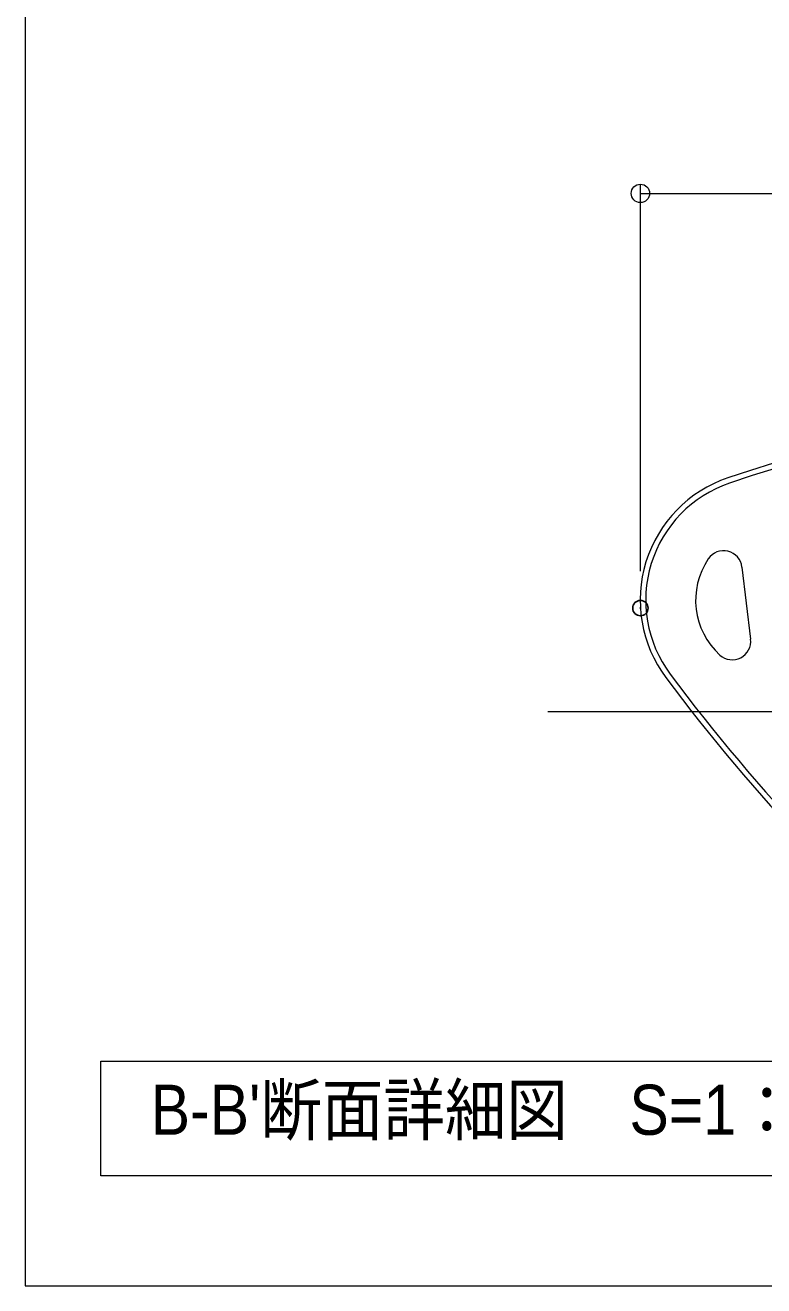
# Model space of a CAD drawing. Units: millimetres, scale not verified. Extents: x -600 to 600, y -416 to 415.
# Drawn here: x -599.9 to -480.1, y -415.5 to -210.9 of the extents above; entities that cross this region are included whole.
import ezdxf
from ezdxf.enums import TextEntityAlignment as Align

# ---------------------------------------------------------------- set-up
doc = ezdxf.new("R2010")
doc.units = ezdxf.units.MM
doc.header["$LTSCALE"] = 5
doc.header["$PDMODE"] = 32
doc.header["$PDSIZE"] = 2.5
for name, color, linetype, lineweight in [('0-0_zumenwaku', 2, 'Continuous', 9), ('0-2_center', 5, 'Continuous', 9), ('0-B_笠木', 4, 'Continuous', 9), ('0-D_sunpou', 1, 'Continuous', 9), ('0-E_0', 7, 'Continuous', 9), ('1-E_3', 2, 'Continuous', 9)]:
    doc.layers.add(name, color=color, linetype=linetype, lineweight=lineweight)
doc.layers.add('0-1_moji', color=2, linetype='Continuous')
doc.layers.add('0-F_DEFPOINTS', color=7, linetype='Continuous')
doc.styles.add('ＭＳ Ｐゴシック', font='')
doc.styles.get('ＭＳ Ｐゴシック').set_extended_font_data('MS PGothic')

# ---------------------------------------------------------------- blocks, each defined once
blk = doc.blocks.new('_ORIGIN')
at = {"layer": '0-E_0', "color": 1}
blk.add_line((0, 0), (-5, 0), dxfattribs=at)
blk.add_circle((0, 0), 2.5, dxfattribs=at)

msp = doc.modelspace()

# ---------------------------------------------------------------- linework, layer by layer
at = {"layer": '0-0_zumenwaku', "color": 6}
msp.add_lwpolyline([(-599.936, -415.533), (600.064, -415.533), (600.064, 415.467), (-599.936, 415.467)], close=True, dxfattribs=at)
at = {"layer": '0-2_center'}
msp.add_line((-515.116, -322.281), (-335.116, -322.281), dxfattribs=at)
at = {"layer": '0-B_笠木'}
msp.add_line((-483.592, -298.838), (-482.188, -310.543), dxfattribs=at)
for centre, radius, start, end in [((-425.116, -462.552), 188.271, 71.16589, 108.83411), ((-479.116, -304.237), 21, 108.83411, 216.67455), ((-486.571, -299.195), 3, 6.84277, 145.92679), ((-479.116, -304.237), 12, 145.92679, 227.75875), ((-485.166, -310.9), 3, 227.75875, 6.84277), ((-255.347, -137.599), 300, 216.67455, 230.37673)]:
    msp.add_arc(centre, radius, start, end, dxfattribs=at)
at = {"layer": '0-B_笠木', "color": 5}
for centre, radius, start, end in [((-425.116, -462.552), 187.371, 71.16589, 108.83411), ((-479.116, -304.237), 20.1, 108.83411, 216.67455), ((-255.347, -137.599), 299.1, 216.67455, 230.37673)]:
    msp.add_arc(centre, radius, start, end, dxfattribs=at)
at = {"layer": '0-D_sunpou'}
for p, q in [((-500.078, -299.506), (-500.078, -236.677)), ((-497.078, -238.177), (-353.146, -238.177))]:
    msp.add_line(p, q, dxfattribs=at)
at = {"layer": '0-F_DEFPOINTS'}
msp.add_point((-500.078, -305.506), dxfattribs=at)
at = {"layer": '1-E_3'}
msp.add_lwpolyline([(-587.68, -379.05), (-460.107, -379.05), (-460.107, -397.654), (-587.68, -397.654)], close=True, dxfattribs=at)

# ---------------------------------------------------------------- block references
at = {"layer": '0-D_sunpou', "xscale": 0.6, "yscale": 0.6, "rotation": 180}
msp.add_blockref('_ORIGIN', (-500.078, -238.177), dxfattribs=at)

# ---------------------------------------------------------------- texts
at = {"layer": '0-1_moji', "style": 'ＭＳ Ｐゴシック', "width": 0.9}
msp.add_text("B-B'断面詳細図\u3000S=1：1", height=8.134, dxfattribs=at).set_placement((-579.564, -393.458), align=Align.BOTTOM_LEFT)

doc.saveas('drawing.dxf')
